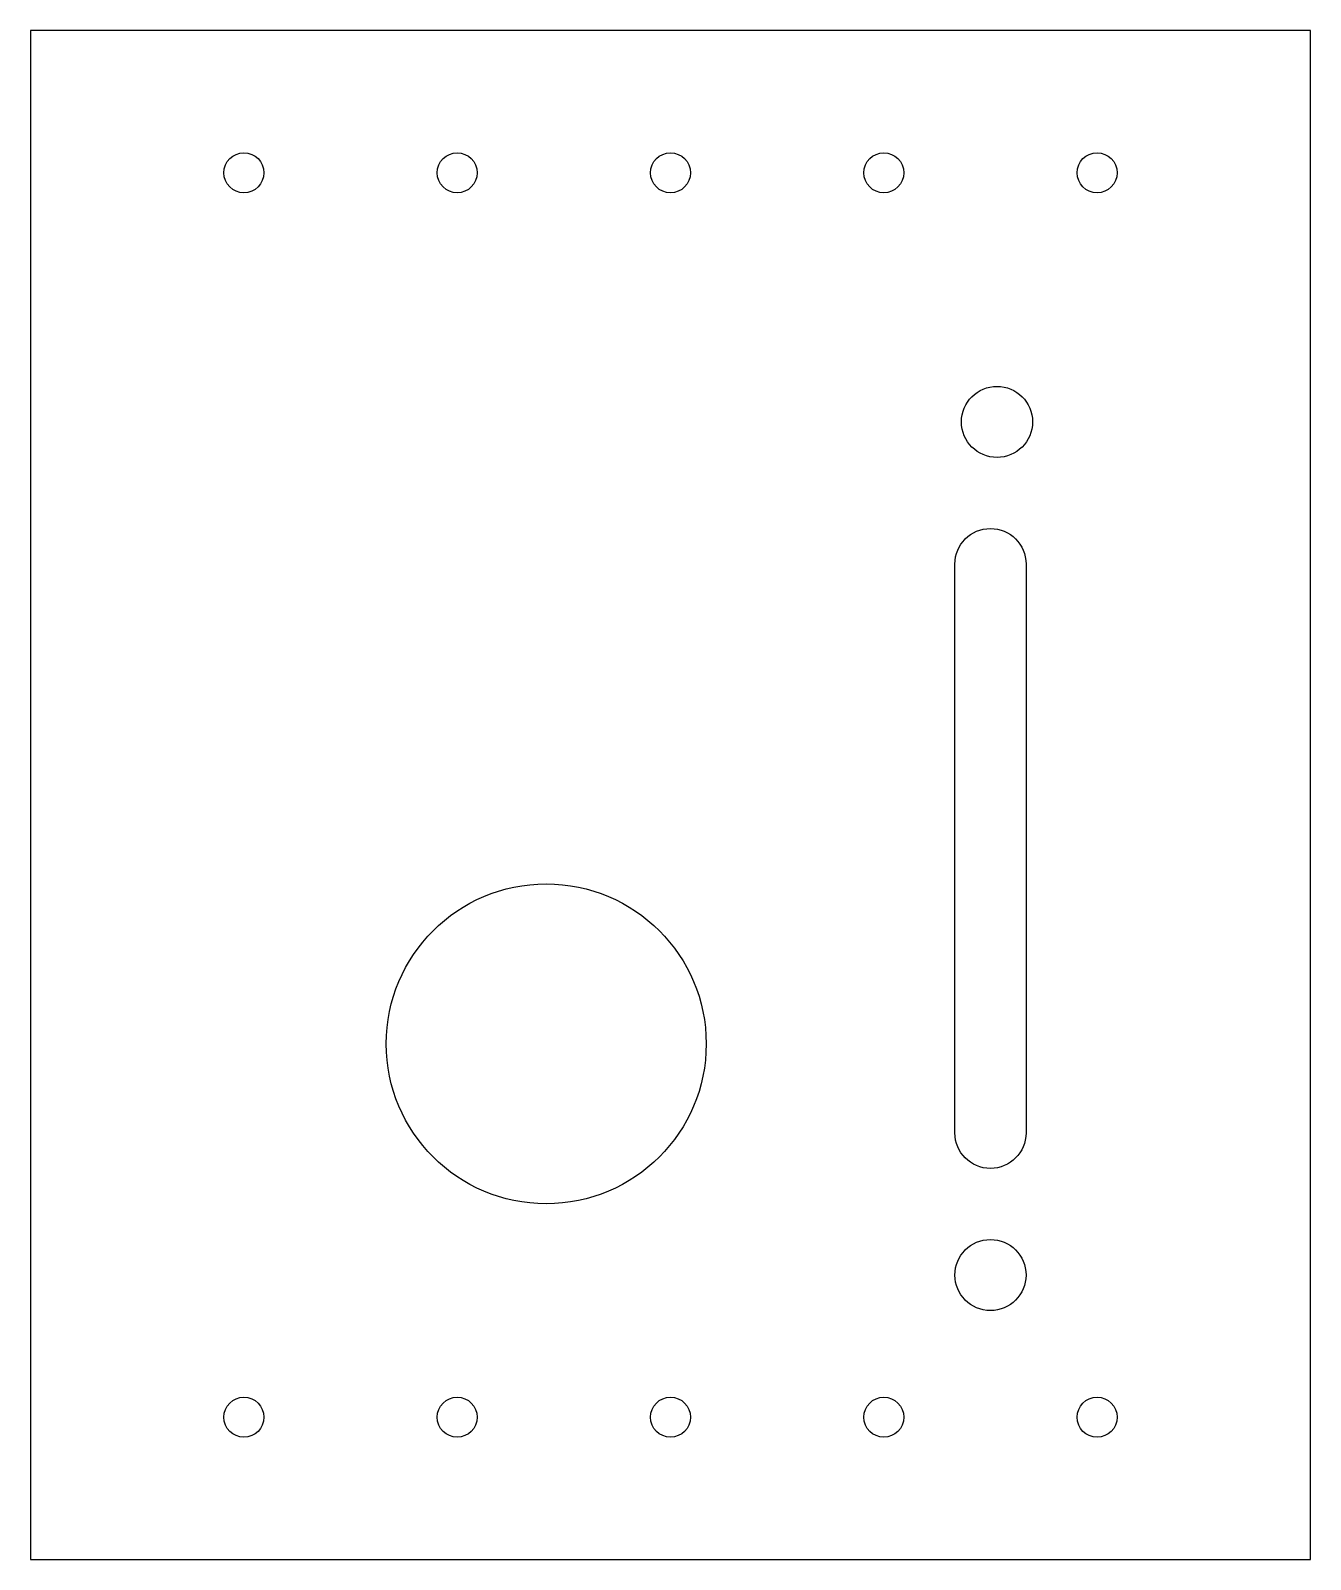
# Model space of a CAD drawing. Header units: inches. Extents: x 0 to 4.5, y 0 to 5.38.
import ezdxf

# ---------------------------------------------------------------- set-up
doc = ezdxf.new("R2010")
doc.units = ezdxf.units.IN
doc.header["$MEASUREMENT"] = 0

msp = doc.modelspace()

# ---------------------------------------------------------------- linework, layer by layer
msp.add_lwpolyline([(0, 5.376), (0, 0), (4.5, 0), (4.5, 5.376)], close=True)
msp.add_lwpolyline([(3.5, 1.5, -1), (3.25, 1.5), (3.25, 3.5, -1), (3.5, 3.5)], format="xyb", close=True)
for centre, radius in [((0.75, 4.876), 0.0703), ((1.5, 4.876), 0.0703), ((2.25, 4.876), 0.0703), ((3, 4.876), 0.0703), ((3.75, 4.876), 0.0703), ((3.398, 4), 0.125), ((1.813, 1.813), 0.5625), ((3.375, 1), 0.125), ((0.75, 0.5), 0.0703), ((1.5, 0.5), 0.0703), ((2.25, 0.5), 0.0703), ((3, 0.5), 0.0703), ((3.75, 0.5), 0.0703)]:
    msp.add_circle(centre, radius)

doc.saveas('drawing.dxf')
